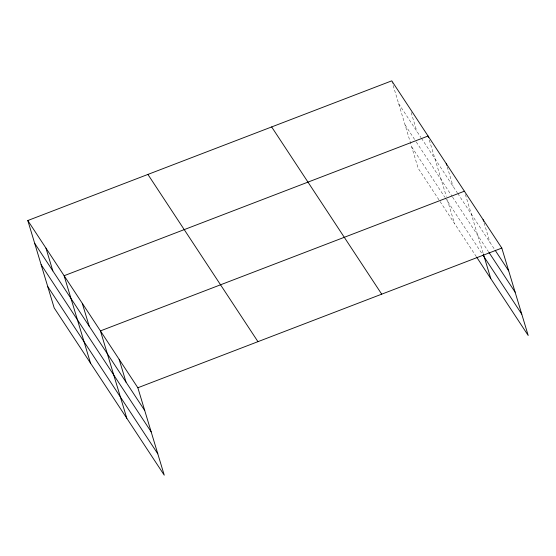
<?xml version="1.0" encoding="UTF-8"?>
<svg xmlns="http://www.w3.org/2000/svg" width="556" height="556" viewBox="0 0 556 556"><rect width="100%" height="100%" fill="white"/><g stroke="black" fill="none" stroke-linecap="round" stroke-linejoin="round"><path stroke-width="0.42" stroke-dasharray="2.78 2.08" d="M398.638 103.618L420.989 137.582M421.455 138.284L457.303 192.765M457.769 193.474L494.659 249.526M405.074 124.94L415.784 141.217M416.249 141.926L452.104 196.4M452.57 197.109L488.467 251.66M411.711 146.916L444.765 197.151M445.231 197.853L482.483 254.453M476.346 256.677L418.147 168.239L392.008 81.656M484.088 222.893L489.982 242.423M465.379 194.468L483.359 254.029M447.219 166.869L453.112 186.399M429.308 140.091L446.308 196.407M447.288 199.66L454.467 223.422M411.148 112.5L416.798 131.209"/><path stroke-width="0.83" d="M27.8 220.53L137.853 387.761L164.242 475.158L54.189 307.927L27.8 220.53L391.758 80.842L501.811 248.073L528.2 335.47L476.812 257.386M464.392 191.208L100.434 330.903L126.824 418.3M137.853 387.761L501.811 248.073M495.125 250.235L508.691 270.848M488.932 252.375L515.127 292.171M482.949 255.162L521.764 314.147M271.655 126.935L381.708 294.166M147.91 174.431L257.956 341.662M34.68 243.313L144.727 410.536M41.116 264.635L151.169 431.866M47.746 286.604L157.8 453.835M483.101 219.641L483.595 221.267M483.359 254.029L490.781 278.612M446.239 163.617L446.725 165.243M428.572 137.652L428.078 136.025L64.114 275.72L90.503 363.117M119.144 359.329L126.017 382.111M82.274 303.312L89.155 326.087M45.96 248.122L52.834 270.904"/></g></svg>
